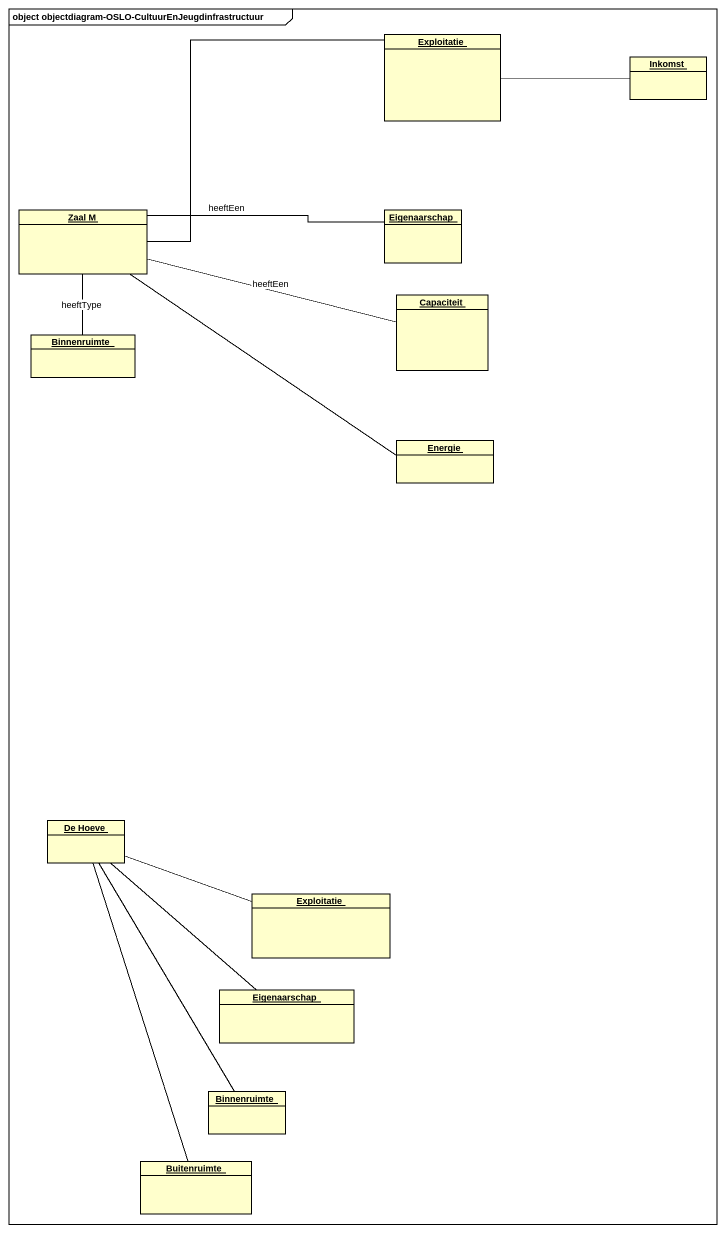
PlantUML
@startuml
mainframe object objectdiagram-OSLO-CultuurEnJeugdinfrastructuur
hide circle
hide empty members
object Exploitatie
object Inkomst
object "Zaal M" as Zaal_M
object Eigenaarschap
object Capaciteit
object Binnenruimte
object Energie
object "De Hoeve" as De_Hoeve
object "Exploitatie" as Exploitatie_2
object "Eigenaarschap" as Eigenaarschap_2
object "Binnenruimte" as Binnenruimte_2
object Buitenruimte
Exploitatie -right- Inkomst
Exploitatie -left- Zaal_M
Zaal_M -right- Eigenaarschap : heeftEen
Zaal_M -- Energie
Capaciteit -left- Zaal_M : heeftEen
Binnenruimte -up- Zaal_M : heeftType
De_Hoeve -right- Exploitatie_2
De_Hoeve -- Eigenaarschap_2
De_Hoeve -- Binnenruimte_2
De_Hoeve -- Buitenruimte
@enduml
